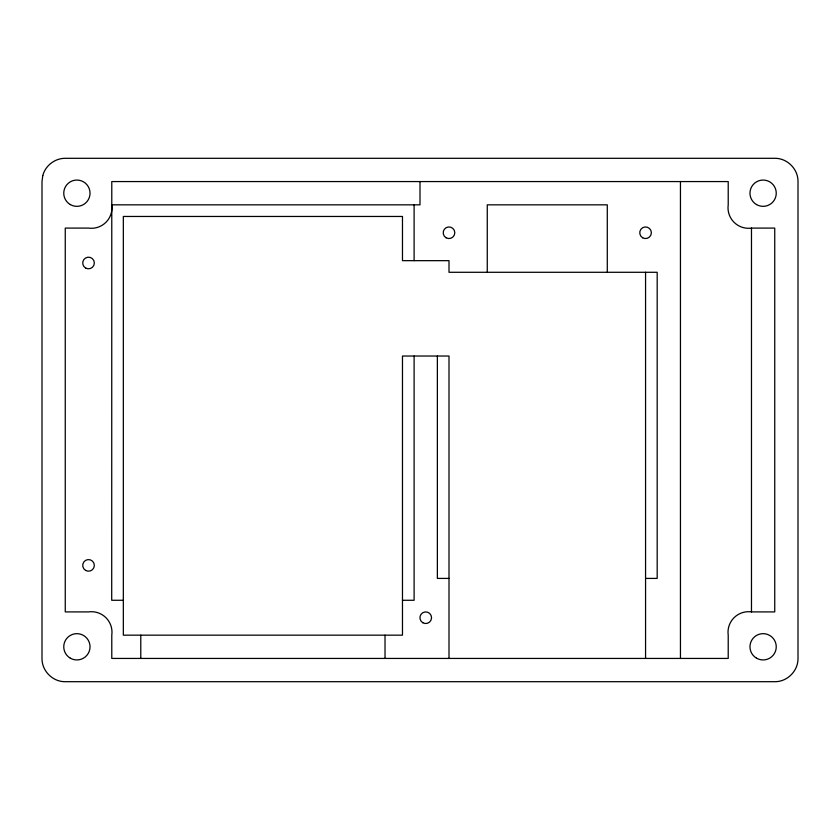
<?xml version="1.0" encoding="UTF-8"?>
<svg xmlns="http://www.w3.org/2000/svg" width="840" height="840" viewBox="0 0 840 840"><rect width="100%" height="100%" fill="white"/><g stroke="black" fill="none" stroke-linecap="round" stroke-linejoin="round"><path stroke-width="1.26" d="M123.333 600.275L111.71 600.275L111.783 181.566L728.217 181.566L728.217 204.834A20.559 20.559 0 0 0 751.475 228.091L774.743 228.091L774.743 611.909L751.475 611.909A20.559 20.559 0 0 0 728.217 635.166L728.217 658.434L111.783 658.434L111.783 635.166A20.559 20.559 0 0 0 88.526 611.909L65.258 611.909L65.258 228.091L88.526 228.091A20.559 20.559 0 0 0 111.783 204.834L420 204.834L420 181.566M449.001 578.413L437.367 578.413L437.367 356.034M645.561 578.413L657.184 578.413L657.184 272.286L449.001 272.286L449.001 260.663L402.476 260.663L402.476 216.458L123.333 216.458L123.333 635.166L402.476 635.166L402.476 356.034L449.001 356.034L449.001 658.434M402.476 600.275L414.11 600.275L414.11 356.034M751.475 228.091L751.475 611.909M680.452 181.566L680.452 658.434M645.561 272.286L645.561 658.434M607.288 272.286L607.288 204.834L487.263 204.834L487.263 272.286M414.11 204.834L414.11 260.663M385.024 635.166L385.024 658.434M140.784 635.166L140.784 658.434M42.788 175.549L42 181.566L42 658.434C41.779 670.908 52.784 681.923 65.258 681.692L774.743 681.692C787.216 681.923 798.221 670.908 798 658.434L798 181.566C798.221 169.092 787.216 158.078 774.743 158.309L65.258 158.309C54.978 158.235 45.349 165.596 42.788 175.549M70.319 658.182A13.146 13.146 0 0 0 90.038 646.8A13.146 13.146 0 0 0 70.319 635.418A13.146 13.146 0 0 0 70.319 658.182M756.536 658.182A13.146 13.146 0 0 0 776.255 646.8A13.146 13.146 0 0 0 756.536 635.418A13.146 13.146 0 0 0 756.536 658.182M756.536 204.582A13.146 13.146 0 0 0 776.255 193.2A13.146 13.146 0 0 0 756.536 181.818A13.146 13.146 0 0 0 756.536 204.582M70.319 204.582A13.146 13.146 0 0 0 90.038 193.2A13.146 13.146 0 0 0 70.319 181.818A13.146 13.146 0 0 0 70.319 204.582M422.825 622.755A5.817 5.817 0 0 0 431.55 617.726A5.817 5.817 0 0 0 422.825 612.686A5.817 5.817 0 0 0 422.825 622.755M446.093 237.783A5.817 5.817 0 0 0 454.808 232.743A5.817 5.817 0 0 0 446.093 227.714A5.817 5.817 0 0 0 446.093 237.783M642.653 237.783A5.817 5.817 0 0 0 651.368 232.743A5.817 5.817 0 0 0 642.653 227.714A5.817 5.817 0 0 0 642.653 237.783M85.617 268.023A5.817 5.817 0 0 0 94.343 262.983A5.817 5.817 0 0 0 85.617 257.954A5.817 5.817 0 0 0 85.617 268.023M85.617 570.423A5.817 5.817 0 0 0 94.343 565.383A5.817 5.817 0 0 0 85.617 560.353A5.817 5.817 0 0 0 85.617 570.423"/></g></svg>
